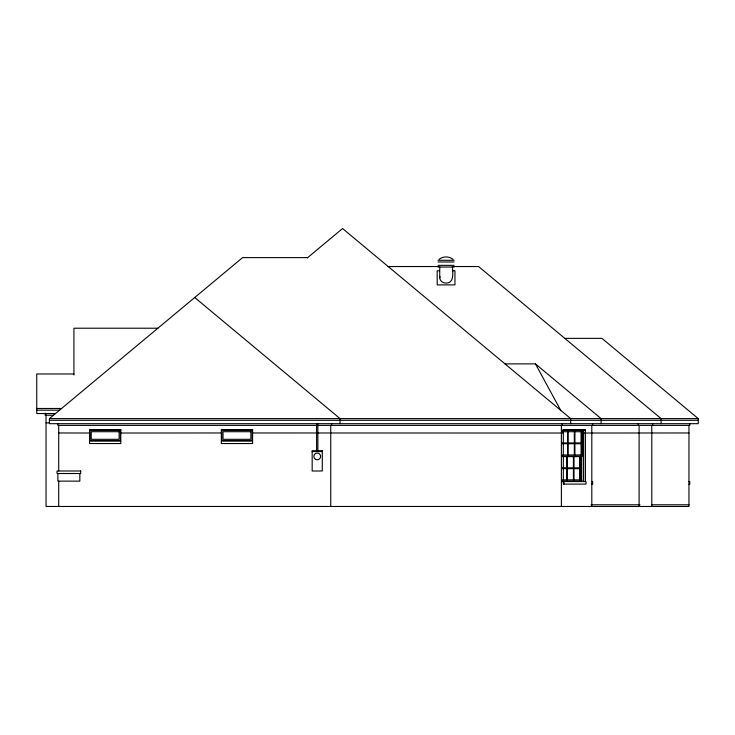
<?xml version="1.0" encoding="UTF-8"?>
<svg xmlns="http://www.w3.org/2000/svg" width="735" height="735" viewBox="0 0 735 735"><rect width="100%" height="100%" fill="white"/><g stroke="black" fill="none" stroke-linecap="round" stroke-linejoin="round"><path stroke-width="1.1" d="M452.402 267.044C452.751 272.474 454.487 283.159 446.071 283.104C442.617 283.269 438.813 280.127 439.953 276.461M564.765 338.357L601.937 338.357L698.25 418.61L698.25 423.682L49.42 423.682L49.42 418.61L242.633 257.599L307.689 257.599M307.349 257.884L342.574 228.53L570.682 418.61L570.682 423.682M439.144 259.29C443.067 256.147 449.067 256.147 452.999 259.29M438.032 260.282L454.111 260.282M438.032 261.972L454.111 261.972M438.032 265.353L454.111 265.353M388.199 266.539L439.686 266.539M452.273 266.539L478.595 266.539L661.077 418.61L661.077 423.682M438.032 267.044L454.111 267.044M439.401 270.765L437.187 270.765L437.187 284.886L454.956 284.886L454.956 270.765L452.732 270.765M157.896 328.214L73.923 328.214L73.923 374.979M505.018 363.889L535.429 363.889L601.092 418.61L601.092 423.682M73.923 373.977L36.75 373.977L36.75 413.539L55.502 413.539M36.75 408.476L61.584 408.476M36.75 410.167L59.563 410.167M53.48 415.229L45.203 415.229L45.203 413.107M49.42 418.61L601.092 418.61M601.359 418.61L698.25 418.61M49.42 420.301L601.092 420.301M601.359 420.301L698.25 420.301M46.039 422.891L49.42 422.836M89.551 430.021L120.806 430.021M221.345 430.021L252.601 430.021M562.633 430.021L585.418 430.021M562.955 430.444L583.333 430.444L583.333 481.131L562.293 481.131M562.404 431.711L581.532 431.711L581.532 454.937L562.404 454.937M58.717 432.97L89.551 433.025M120.806 433.025L221.345 432.97M252.601 432.97L563.313 433.025M583.627 433.025L688.961 432.97M89.551 441L120.806 441M221.345 441L252.601 441M562.404 442.902L567.549 442.902L567.549 431.711M581.091 442.902L574.917 442.902L574.917 431.711M562.404 443.747L567.549 443.747L567.549 454.937M581.091 443.747L574.917 443.747L574.917 454.937M312.164 451.556L322.298 451.556M562.293 456.205L582.432 456.205L582.432 430.444M562.532 456.628L580.641 456.628L580.641 479.863L562.532 479.863M562.532 467.827L566.648 467.827L566.648 456.628M580.191 467.827L574.017 467.827L574.017 456.628M562.532 468.664L566.648 468.664L566.648 479.863M580.191 468.664L574.017 468.664L574.017 479.863M562.633 481.554L586.015 481.554L586.015 484.089L563.313 484.089L563.313 429.81L585.418 429.81L585.418 481.554M591.804 481.554L592.649 481.554L592.649 484.089L591.804 484.089M688.961 481.554L689.797 481.554L689.797 484.089L688.961 484.089M591.004 504.789L639.983 504.789M651.366 504.789L688.961 504.789M194.729 297.519L340.039 418.61L340.039 423.682M535.429 363.889L560.713 410.305M689.797 423.682L689.797 425.372L57.872 425.372L57.872 423.682M688.961 425.372L688.961 506.47L46.039 506.47L46.039 414.687M652.625 423.682L652.625 425.372M651.789 425.372L651.789 506.47M639.11 425.372L639.11 506.47M638.265 423.682L638.265 425.372M592.649 423.682L592.649 425.372M591.804 425.372L591.804 506.47M583.627 430.021L583.627 481.554M581.532 456.205L581.532 481.131M581.091 431.711L581.091 454.937M580.191 456.628L580.191 479.863M579.74 456.628L579.74 479.863M574.32 431.711L574.32 442.902L568.146 442.902L568.146 431.711M574.32 454.937L574.32 443.747L568.146 443.747L568.146 454.937M573.419 456.628L573.419 467.827L567.245 467.827L567.245 456.628M573.419 479.863L573.419 468.664L567.245 468.664L567.245 479.863M563.91 481.554L563.91 484.089M562.229 423.682L562.229 425.372M561.384 425.372L561.384 506.47M439.732 267.044L439.732 277.83M331.595 423.682L331.595 425.372M330.75 425.372L330.75 506.47M317.869 423.682L317.869 450.711M316.601 423.682L316.601 450.711M79.839 473.524L79.839 481.131L57.872 481.131L57.872 473.524M58.717 425.372L58.717 470.988M58.717 481.131L58.717 506.47M120.806 429.81L89.551 429.81L89.551 443.536L120.806 443.536L120.806 429.81M252.601 429.81L221.345 429.81L221.345 443.536L252.601 443.536L252.601 429.81M120.384 430.444L89.973 430.444L89.973 440.577L120.384 440.577L120.384 430.444M252.179 430.444L221.768 430.444L221.768 440.577L252.179 440.577L252.179 430.444M119.125 431.711L91.241 431.711L91.241 439.31L119.125 439.31L119.125 431.711M250.911 431.711L223.036 431.711L223.036 439.31L250.911 439.31L250.911 431.711M322.298 450.711L312.164 450.711L312.164 470.988L322.298 470.988L322.298 450.711M80.685 470.988L57.027 470.988L57.027 473.524L80.685 473.524L80.685 470.988M315.545 459.347A3.381 3.381 0 0 0 320.616 456.417A3.381 3.381 0 0 0 315.545 453.495A3.381 3.381 0 0 0 315.545 459.347"/></g></svg>
